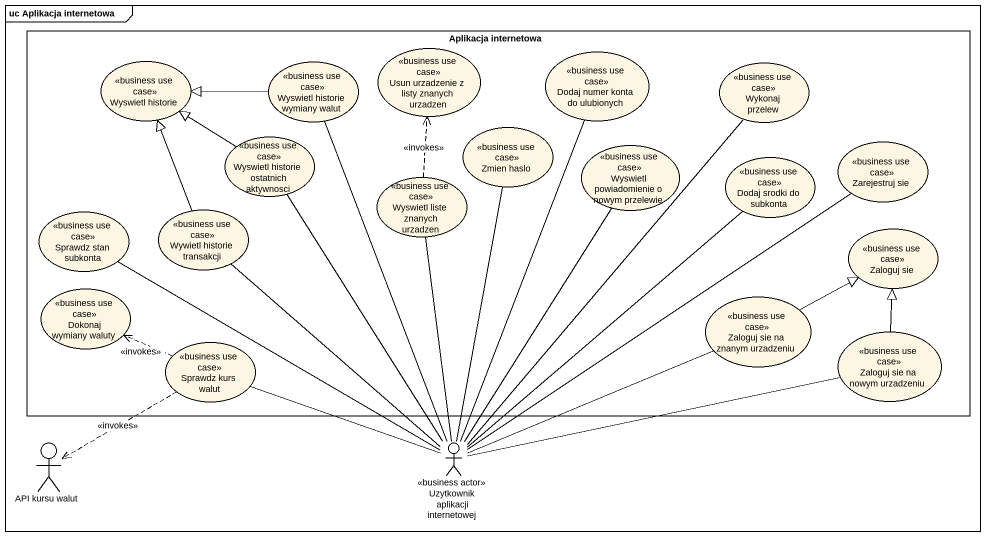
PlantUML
@startuml
mainframe uc Aplikacja internetowa
rectangle "Aplikacja internetowa" as Aplikacja_internetowa {
  usecase "Usun urzadzenie z listy znanych urzadzen" as Usun_urzadzenie_z_listy <<business use case>>
  usecase "Dodaj numer konta do ulubionych" as Dodaj_numer_konta_do <<business use case>>
  usecase "Wyswietl historie" as Wyswietl_historie <<business use case>>
  usecase "Wyswietl historie wymiany walut" as Wyswietl_historie_wymiany <<business use case>>
  usecase "Wykonaj przelew" as Wykonaj_przelew <<business use case>>
  usecase "Zmien haslo" as Zmien_haslo <<business use case>>
  usecase "Wyswietl historie ostatnich aktywnosci" as Wyswietl_historie_ostatnich <<business use case>>
  usecase "Wyswietl powiadomienie o nowym przelewie" as Wyswietl_powiadomienie_o <<business use case>>
  usecase "Dodaj srodki do subkonta" as Dodaj_srodki_do_subkonta <<business use case>>
  usecase "Zarejestruj sie" as Zarejestruj_sie <<business use case>>
  usecase "Wyswietl liste znanych urzadzen" as Wyswietl_liste_znanych <<business use case>>
  usecase "Sprawdz stan subkonta" as Sprawdz_stan_subkonta <<business use case>>
  usecase "Wywietl historie transakcji" as Wywietl_historie_transakcji <<business use case>>
  usecase "Zaloguj sie" as Zaloguj_sie <<business use case>>
  usecase "Dokonaj wymiany waluty" as Dokonaj_wymiany_waluty <<business use case>>
  usecase "Zaloguj sie na znanym urzadzeniu" as Zaloguj_sie_na_znanym <<business use case>>
  usecase "Sprawdz kurs walut" as Sprawdz_kurs_walut <<business use case>>
  usecase "Zaloguj sie na nowym urzadzeniu" as Zaloguj_sie_na_nowym <<business use case>>
}
actor "API kursu walut" as API_kursu_walut
actor "Uzytkownik aplikacji internetowej" as Uzytkownik_aplikacji <<business actor>>
Wyswietl_historie_wymiany -left-|> Wyswietl_historie
Wyswietl_historie_ostatnich -up-|> Wyswietl_historie
Wyswietl_liste_znanych .up.> Usun_urzadzenie_z_listy : <<invokes>>
Wywietl_historie_transakcji -up-|> Wyswietl_historie
Zaloguj_sie_na_znanym -right-|> Zaloguj_sie
Sprawdz_kurs_walut .left.> Dokonaj_wymiany_waluty : <<invokes>>
Sprawdz_kurs_walut ..> API_kursu_walut : <<invokes>>
Zaloguj_sie_na_nowym -up-|> Zaloguj_sie
Uzytkownik_aplikacji -up- Dodaj_numer_konta_do
Uzytkownik_aplikacji -up- Wyswietl_historie_wymiany
Uzytkownik_aplikacji -up- Wykonaj_przelew
Uzytkownik_aplikacji -up- Zmien_haslo
Uzytkownik_aplikacji -up- Wyswietl_historie_ostatnich
Uzytkownik_aplikacji -up- Wyswietl_powiadomienie_o
Uzytkownik_aplikacji -up- Dodaj_srodki_do_subkonta
Uzytkownik_aplikacji -up- Zarejestruj_sie
Uzytkownik_aplikacji -up- Wyswietl_liste_znanych
Uzytkownik_aplikacji -up- Sprawdz_stan_subkonta
Uzytkownik_aplikacji -up- Wywietl_historie_transakcji
Uzytkownik_aplikacji -right- Zaloguj_sie_na_znanym
Uzytkownik_aplikacji -left- Sprawdz_kurs_walut
Uzytkownik_aplikacji -right- Zaloguj_sie_na_nowym
@enduml
